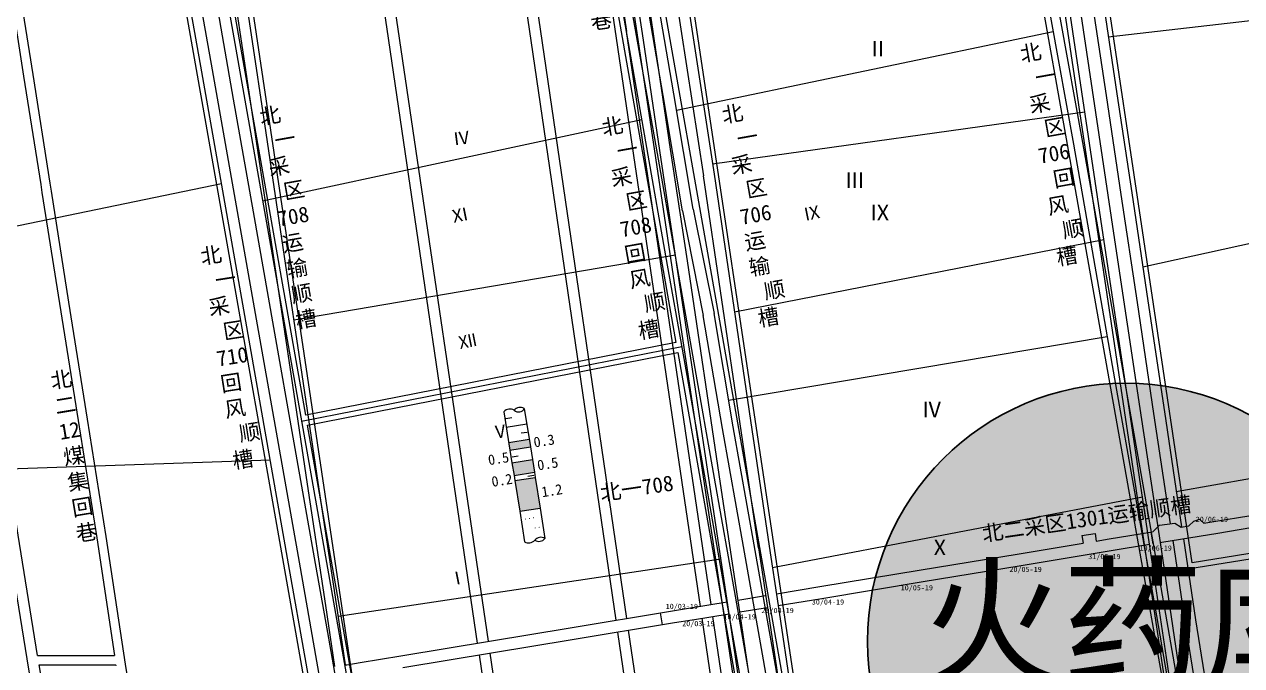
# Model space of a CAD drawing. Header units: millimetres. Extents: x 41513366 to 41522434, y 4590966 to 4600634.
# Drawn here: x 41519500.2 to 41519971.3, y 4597266.6 to 4597514.9 of the extents above; entities that cross this region are included whole.
import ezdxf

# ---------------------------------------------------------------- set-up
doc = ezdxf.new("R2010")
doc.units = ezdxf.units.MM
doc.linetypes.add('SJHD', pattern=[10, 8, -2])
for name, color, linetype, lineweight in [('12煤巷道', 7, 'Continuous', 18), ('12煤巷道名称', 7, 'Continuous', 18), ('2016年12煤进尺', 7, 'Continuous', 18), ('7煤工作面小柱状', 6, 'Continuous', 18), ('7煤工作面编号', 7, 'Continuous', 18), ('7煤巷道', 6, 'Continuous', 18), ('7煤巷道名称', 6, 'Continuous', 18), ('岩巷', 30, 'Continuous', 18), ('岩巷巷道名称', 30, 'Continuous', 18), ('工作面月末位置', 7, 'Continuous', 18), ('采空区工作面颜色', 6, 'Continuous', 18)]:
    doc.layers.add(name, color=color, linetype=linetype, lineweight=lineweight)
doc.styles.add('仿宋_GB2312', font='')
doc.styles.add('宋体5', font='')
doc.styles.add('正体', font='')
doc.styles.add('正等线体', font='simhei.ttf')
doc.styles.get('仿宋_GB2312').set_extended_font_data('宋体')
doc.styles.get('宋体5').set_extended_font_data('宋体')
doc.styles.get('正体').set_extended_font_data('宋体')

msp = doc.modelspace()

# ---------------------------------------------------------------- hatches: boundary and pattern name
at = {"layer": '2016年12煤进尺', "lineweight": -3, "ltscale": 2}
h = msp.add_hatch(color=256, dxfattribs=at)
h.set_gradient(color1=(255, 255, 0), color2=(0, 255, 0), tint=1)
edge = h.paths.add_edge_path()
edge.add_arc((41519926.476, 4597275.978), 100, 0, 360)
at = {"layer": '7煤工作面小柱状', "lineweight": -3, "ltscale": 2}
h = msp.add_hatch(color=256, dxfattribs=at)
h.paths.add_polyline_path([(41519696.0243, 4597351.3637), (41519695.5534, 4597354.3265), (41519687.6525, 4597353.0708), (41519688.1234, 4597350.108)], flags=0)
h.paths.add_polyline_path([(41519688.9082, 4597345.17), (41519689.6931, 4597340.232), (41519697.5939, 4597341.4877), (41519696.8091, 4597346.4257)], flags=0)
h.paths.add_polyline_path([(41519697.9078, 4597339.5124), (41519690.007, 4597338.2567), (41519691.8905, 4597326.4055), (41519699.7914, 4597327.6612)], flags=0)

# ---------------------------------------------------------------- linework, layer by layer
at = {"layer": '12煤巷道', "lineweight": -3}
for p, q in [((41519947.891, 4597320.2965), (41519950.8385, 4597320.783)), ((41519956.7606, 4597321.7604), (41519961.3811, 4597322.523)), ((41519961.3809, 4597322.5239), (41519974.1334, 4597324.6279)), ((41519920.0245, 4597315.6979), (41519936.899, 4597318.4824)), ((41519940.5066, 4597314.4163), (41519962.13, 4597317.9851)), ((41519962.13, 4597317.9851), (41519974.8824, 4597320.0899)), ((41519884.505, 4597309.8356), (41519909.9535, 4597314.0358)), ((41519915.0841, 4597314.8825), (41519920.0245, 4597315.6979)), ((41519920.7736, 4597311.1588), (41519935.7316, 4597313.6276)), ((41519939.8763, 4597314.3117), (41519940.5067, 4597314.4157)), ((41519847.2905, 4597303.6933), (41519884.5052, 4597309.8344)), ((41519885.2541, 4597305.2966), (41519920.7736, 4597311.159)), ((41519808.1185, 4597297.2277), (41519847.2905, 4597303.6933)), ((41519848.0396, 4597299.1543), (41519885.2542, 4597305.2964)), ((41519791.2303, 4597294.4403), (41519808.1185, 4597297.2277)), ((41519808.8675, 4597292.6891), (41519848.0396, 4597299.1543)), ((41519776.384, 4597291.99), (41519787.0859, 4597293.7563)), ((41519791.9111, 4597289.8905), (41519808.8676, 4597292.6891)), ((41519710.6304, 4597281.1376), (41519751.0831, 4597287.8142)), ((41519751.0831, 4597287.8142), (41519757.9897, 4597288.9541)), ((41519757.9897, 4597288.9541), (41519772.2329, 4597291.3049)), ((41519777.062, 4597287.4398), (41519787.7666, 4597289.2067)), ((41519711.3795, 4597276.599), (41519751.8322, 4597283.2756)), ((41519751.8322, 4597283.2756), (41519758.7073, 4597284.4103)), ((41519758.7388, 4597284.4155), (41519772.9103, 4597286.7545)), ((41519681.0309, 4597276.2522), (41519710.6304, 4597281.1376)), ((41519645.883, 4597270.4512), (41519681.0309, 4597276.2522)), ((41519681.7799, 4597271.7136), (41519711.3795, 4597276.599)), ((41519630.0966, 4597267.8456), (41519645.883, 4597270.4512)), ((41519646.6321, 4597265.9126), (41519681.7799, 4597271.7137)), ((41519624.4725, 4597266.9174), (41519625.0316, 4597267.0097)), ((41519625.0316, 4597267.0097), (41519630.0966, 4597267.8456))]:
    msp.add_line(p, q, dxfattribs=at)
at = {"layer": '12煤巷道', "color": 7, "lineweight": -3}
for p, q in [((41519505.2626, 4597270.588), (41519535.0451, 4597270.588)), ((41519505.8566, 4597266.988), (41519535.5894, 4597266.988)), ((41519539.2008, 4597267.183), (41519542.2643, 4597247.7868))]:
    msp.add_line(p, q, dxfattribs=at)
for points in [[(41519715.8897, 4597769.1335), (41519719.6417, 4597744.0134), (41519725.9868, 4597701.5908), (41519736.2506, 4597632.904), (41519741.7454, 4597591.9204), (41519747.9228, 4597554.4045), (41519754.2968, 4597513.002)], [(41519720.0243, 4597769.8838), (41519723.7956, 4597744.6338), (41519730.1406, 4597702.2121), (41519740.4092, 4597633.4935), (41519745.8998, 4597592.5408), (41519752.0706, 4597555.0653), (41519758.5463, 4597513.002)], [(41519743.3672, 4597513.002), (41519737.2091, 4597554.1731), (41519730.9961, 4597595.745), (41519724.2351, 4597640.8714), (41519717.2312, 4597687.8677), (41519710.0591, 4597735.8351), (41519705.3912, 4597767.2282)], [(41519918.1628, 4597430.8828), (41519904.7078, 4597520.8348), (41519890.9228, 4597613.0792), (41519888.7781, 4597627.3806)], [(41519939.8763, 4597314.3117), (41519932.1086, 4597366.1664), (41519922.3165, 4597431.5045), (41519908.8616, 4597521.4561), (41519895.0766, 4597613.6999), (41519892.9225, 4597628.0646)], [(41519487.9332, 4597593.2746), (41519488.6587, 4597588.7175), (41519496.2177, 4597540.8063), (41519500.5833, 4597513.302)], [(41519620.3121, 4597266.3408), (41519616.8068, 4597289.9126), (41519609.7779, 4597336.9089), (41519603.5359, 4597378.68), (41519596.6929, 4597424.482), (41519589.5838, 4597472.2876), (41519583.5668, 4597512.8419), (41519577.0069, 4597556.747), (41519574.2369, 4597575.3997)], [(41519624.4725, 4597266.9174), (41519620.9611, 4597290.5304), (41519613.9317, 4597337.5301), (41519607.6898, 4597379.3007), (41519600.8468, 4597425.1026), (41519593.7381, 4597472.9054), (41519587.7213, 4597513.4583), (41519581.1608, 4597557.3676), (41519578.3717, 4597576.1488)], [(41519739.1204, 4597513.002), (41519733.0268, 4597553.7426)], [(41519505.2626, 4597270.588), (41519497.8153, 4597317.1184), (41519486.3993, 4597390.8282), (41519478.4928, 4597440.2997), (41519471.4797, 4597484.3694), (41519466.8307, 4597513.3077)], [(41519496.9383, 4597513.302), (41519499.8602, 4597494.8934), (41519506.5201, 4597452.9343), (41519506.9721, 4597449.8105), (41519513.744, 4597406.8186), (41519520.9442, 4597361.5418), (41519528.1587, 4597316.1397), (41519535.0451, 4597270.588)], [(41519752.6299, 4597422.826), (41519746.1693, 4597466.03), (41519739.7536, 4597508.7691), (41519739.1204, 4597513.002)], [(41519777.062, 4597287.4398), (41519769.6482, 4597337.1956), (41519756.7902, 4597423.4038), (41519750.3231, 4597466.6511), (41519743.907, 4597509.3926), (41519743.3672, 4597513.002)], [(41519754.2968, 4597513.002), (41519763.0313, 4597456.2663)], [(41519758.5463, 4597513.002), (41519767.1843, 4597456.8928), (41519781.269, 4597361.5696), (41519788.4759, 4597312.8489), (41519791.9111, 4597289.8905)], [(41519784.3218, 4597312.2297), (41519763.0313, 4597456.2663)], [(41519935.7316, 4597313.6276), (41519927.9549, 4597365.5442), (41519918.1681, 4597430.8477)], [(41519772.9103, 4597286.7544), (41519765.494, 4597336.5767), (41519752.6361, 4597422.7842)], [(41519784.3218, 4597312.2297), (41519787.7667, 4597289.2064)], [(41519942.3009, 4597269.7716), (41519935.7316, 4597313.6276)], [(41519963.0614, 4597158.5399), (41519960.5176, 4597175.5333), (41519946.4069, 4597270.7153), (41519939.8763, 4597314.3117)], [(41519944.6443, 4597315.0986), (41519949.3256, 4597283.6864), (41519955.5097, 4597245.187), (41519961.0388, 4597202.4279), (41519966.8227, 4597164.1125)], [(41519948.7888, 4597315.7827), (41519953.4762, 4597284.329), (41519959.6668, 4597245.7895), (41519965.1984, 4597203.0108), (41519970.9593, 4597164.8476)], [(41519787.7667, 4597289.2064), (41519797.8738, 4597221.6567), (41519811.3739, 4597131.1528)], [(41519791.9111, 4597289.8905), (41519802.0276, 4597222.2782), (41519814.6394, 4597137.7291)], [(41519778.5941, 4597248.1078), (41519772.9103, 4597286.7544)], [(41519801.0236, 4597126.8072), (41519795.936, 4597160.6657), (41519789.3261, 4597204.913), (41519782.749, 4597248.7216), (41519777.0549, 4597287.4385)], [(41519960.9786, 4597144.084), (41519956.3639, 4597174.9115), (41519942.3009, 4597269.7716)], [(41519512.2785, 4597228.3138), (41519505.8566, 4597266.988)], [(41519535.5894, 4597266.988), (41519535.6422, 4597266.6384)]]:
    msp.add_lwpolyline(points, dxfattribs=at)
for points in [[(41519897.7018, 4597628.8534), (41519898.5153, 4597623.422, 0.00001992), (41519898.5153, 4597623.4217), (41519905.2753, 4597578.3139), (41519911.9783, 4597533.5612), (41519918.8853, 4597487.4153, 0.00011468), (41519918.8855, 4597487.4139), (41519924.6383, 4597449.0991), (41519930.885, 4597407.2733), (41519937.2801, 4597364.2786), (41519943.6743, 4597321.5885)], [(41519901.8462, 4597629.5374), (41519902.669, 4597624.0442), (41519909.429, 4597578.9362, -0.00002075), (41519909.429, 4597578.9361), (41519916.132, 4597534.1831, -0.00002459), (41519916.132, 4597534.183), (41519923.039, 4597488.0373), (41519928.7919, 4597449.7215, -0.00019474), (41519928.792, 4597449.7207), (41519935.039, 4597407.8927, -0.0001487), (41519935.0391, 4597407.8921), (41519941.434, 4597364.8986), (41519948.1092, 4597320.3327)], [(41519508.1292, 4597227.6621), (41519501.2176, 4597269.2857), (41519493.6664, 4597316.4651), (41519482.2504, 4597390.1754), (41519474.3453, 4597439.6375, -0.00016668), (41519474.3451, 4597439.6391), (41519467.3324, 4597483.7063), (41519462.5777, 4597513.302)], [(41519500.5833, 4597513.302), (41519503.4156, 4597495.4578), (41519510.0794, 4597453.4743), (41519510.5318, 4597450.3484), (41519517.2997, 4597407.3813), (41519524.4996, 4597362.1071, -0.00003107), (41519524.4996, 4597362.1069), (41519531.7162, 4597316.6912), (41519539.2018, 4597267.1765)]]:
    msp.add_lwpolyline(points, format="xyb", dxfattribs=at)
at = {"layer": '12煤巷道', "lineweight": -3}
for points in [[(41519936.9012, 4597318.4845), (41519939.5193, 4597321.0442), (41519945.4718, 4597321.824)], [(41519945.4718, 4597321.824), (41519947.8898, 4597320.2972)], [(41519950.8398, 4597320.7841), (41519952.7825, 4597322.523), (41519954.9867, 4597323.2922), (41519956.7597, 4597321.7611)], [(41519909.465, 4597316.9958), (41519914.5956, 4597317.8426)], [(41519909.465, 4597316.9958), (41519909.9535, 4597314.0358)], [(41519914.5956, 4597317.8426), (41519915.0841, 4597314.8826)]]:
    msp.add_lwpolyline(points, dxfattribs=at)
at = {"layer": '2016年12煤进尺', "color": 2, "lineweight": -3, "ltscale": 2}
for p in [(41519936.2485, 4597318.375), (41519936.543, 4597316.5907)]:
    msp.add_line(p, (41519936.9975, 4597313.8365), dxfattribs=at)
at = {"layer": '2016年12煤进尺', "color": 5, "lineweight": -3, "ltscale": 2}
msp.add_line((41519746.3186, 4597287.0278), (41519747.0676, 4597282.4894), dxfattribs=at)
at = {"layer": '2016年12煤进尺', "lineweight": 30, "ltscale": 2}
msp.add_circle((41519926.476, 4597275.978), 100, dxfattribs=at)
at = {"layer": '7煤工作面小柱状', "color": 6, "lineweight": -3, "ltscale": 2}
for p, q in [((41519686.5599, 4597362.3574), (41519688.8826, 4597362.7266)), ((41519686.7108, 4597358.9964), (41519694.6116, 4597360.2521)), ((41519687.6525, 4597353.0708), (41519695.5534, 4597354.3265)), ((41519692.409, 4597356.721), (41519694.7318, 4597357.0902)), ((41519688.1234, 4597350.108), (41519696.0243, 4597351.3637)), ((41519688.9082, 4597345.17), (41519696.8091, 4597346.4257)), ((41519688.9306, 4597347.4407), (41519691.2534, 4597347.8099)), ((41519689.6931, 4597340.232), (41519697.5939, 4597341.4877)), ((41519690.007, 4597338.2567), (41519697.9078, 4597339.5124)), ((41519695.0635, 4597340.0192), (41519697.3862, 4597340.3884)), ((41519691.8905, 4597326.4055), (41519699.7914, 4597327.6612))]:
    msp.add_line(p, q, dxfattribs=at)
at = {"layer": '7煤工作面小柱状', "lineweight": -3, "ltscale": 2}
for points in [[(41519685.769, 4597364.9221), (41519688.1234, 4597350.108), (41519688.9082, 4597345.17), (41519689.6931, 4597340.232), (41519690.007, 4597338.2567), (41519691.8905, 4597326.4055), (41519693.7741, 4597314.5542)], [(41519693.6698, 4597366.1778), (41519696.0243, 4597351.3637), (41519696.8091, 4597346.4257), (41519697.5939, 4597341.4877), (41519697.9078, 4597339.5124), (41519699.7914, 4597327.6612), (41519701.6749, 4597315.8099)]]:
    msp.add_lwpolyline(points, dxfattribs=at)
at = {"layer": '7煤工作面小柱状', "color": 6, "lineweight": -3, "ltscale": 2}
for centre, radius, start, end in [((41519688.101, 4597362.9284), 3.0681, 56.536692, 139.473272), ((41519692.0873, 4597363.7858), 2.8569, 57.734294, 143.432072), ((41519691.4604, 4597367.3552), 2.5036, 228.232646, 331.945443), ((41519700.0294, 4597313.4219), 2.9001, 55.429207, 142.632149), ((41519695.3607, 4597317.3134), 3.1828, 240.099638, 317.961719), ((41519699.3272, 4597317.8399), 3.1036, 238.909159, 319.152198)]:
    msp.add_arc(centre, radius, start, end, dxfattribs=at)
at = {"layer": '7煤巷道', "lineweight": -3}
for p, q in [((41519759.1005, 4597443.3757), (41519767.1083, 4597402.9427)), ((41519754.959, 4597442.677), (41519762.9676, 4597402.2395))]:
    msp.add_line(p, q, dxfattribs=at)
for points in [[(41519641.5897, 4597108.4757), (41519628.5553, 4597182.2137), (41519613.3603, 4597268.3633), (41519606.5974, 4597306.7551), (41519589.6363, 4597402.9403), (41519572.9843, 4597497.3194), (41519565.4263, 4597540.1046), (41519557.0404, 4597587.7291), (41519549.6883, 4597629.4422), (41519533.5534, 4597721.15), (41519518.2713, 4597807.7394), (41519501.5673, 4597902.2217), (41519489.9142, 4597968.0627)], [(41519504.5843, 4597943.813), (41519651.7929, 4597110.0264)], [(41519639.4758, 4597096.3057), (41519624.4194, 4597181.4826), (41519609.2242, 4597267.6338), (41519602.461, 4597306.0265), (41519585.5001, 4597402.2109), (41519568.8482, 4597496.5896), (41519561.2903, 4597539.3739), (41519552.904, 4597587.0007), (41519545.5521, 4597628.7132), (41519529.4169, 4597720.4222), (41519514.1352, 4597807.0095), (41519497.4314, 4597901.4905), (41519491.8463, 4597933.0469)], [(41519848.1451, 4597793.1353), (41519865.5153, 4597697.4217), (41519873.0699, 4597652.5724), (41519881.1433, 4597606.358), (41519889.269, 4597563.1752), (41519897.6054, 4597516.2503), (41519906.2361, 4597468.5948), (41519914.0545, 4597424.2909), (41519922.1645, 4597377.6989), (41519930.283, 4597331.6915), (41519938.3324, 4597285.9279), (41519946.4195, 4597239.4076), (41519953.9244, 4597197.8986), (41519968.0885, 4597118.1989)], [(41519807.5347, 4597089.6637), (41519800.03, 4597132.5094), (41519791.6209, 4597180.576), (41519786.1004, 4597211.9654), (41519777.7144, 4597259.6423), (41519771.8526, 4597292.879), (41519763.7966, 4597338.5691), (41519755.9125, 4597383.3094), (41519748.1306, 4597427.4552), (41519742.0236, 4597462.0698), (41519733.5935, 4597509.9316), (41519724.8475, 4597559.5896), (41519716.9545, 4597604.3834), (41519709.8526, 4597644.6682), (41519701.7846, 4597690.4342)], [(41519803.1279, 4597135.6918), (41519795.167, 4597181.1964), (41519789.6459, 4597212.5889), (41519781.2599, 4597260.2659), (41519775.3979, 4597293.5042), (41519767.3419, 4597339.1942), (41519759.4579, 4597383.9341), (41519751.6759, 4597428.0802), (41519745.5689, 4597462.6953), (41519737.1389, 4597510.5561), (41519728.3929, 4597560.2141), (41519720.4999, 4597605.0081), (41519713.3979, 4597645.2932), (41519705.3299, 4597691.0592)], [(41519581.1376, 4597486.0162), (41519574.0835, 4597526.2724)], [(41519604.6397, 4597352.9524), (41519596.7662, 4597397.5776), (41519588.8614, 4597442.2996), (41519581.1453, 4597485.9719)], [(41519633.1285, 4597191.4607), (41519625.7745, 4597232.9947), (41519617.9839, 4597277.2944), (41519612.502, 4597308.4125), (41519604.6397, 4597352.9524)]]:
    msp.add_lwpolyline(points, dxfattribs=at)
for points in [[(41519754.959, 4597442.677), (41519747.4255, 4597487.3307), (41519739.5929, 4597533.1931), (41519731.8177, 4597577.0368, -0.00022069), (41519731.8172, 4597577.0396), (41519724.4974, 4597618.5284), (41519717.5737, 4597657.5952), (41519709.5345, 4597703.7997), (41519701.8381, 4597747.4571, -0.00000848), (41519701.8381, 4597747.4572), (41519694.7182, 4597787.8524), (41519686.9384, 4597831.8696, -0.00019005), (41519686.9379, 4597831.8721), (41519681.2983, 4597863.9225), (41519664.1484, 4597964.797)], [(41519848.5445, 4597811.0953), (41519869.0616, 4597698.0421), (41519876.618, 4597653.1812), (41519884.6856, 4597607.0007), (41519892.8103, 4597563.8229), (41519901.1489, 4597516.8859), (41519909.78, 4597469.2284), (41519917.6005, 4597424.9124), (41519925.7105, 4597378.3204), (41519933.8283, 4597332.3164, -0.00013776), (41519933.8284, 4597332.3159), (41519941.8786, 4597286.548), (41519949.9642, 4597240.0361), (41519957.4679, 4597198.5338), (41519963.6843, 4597163.5547)], [(41519759.1005, 4597443.3757), (41519751.5663, 4597488.0336), (41519743.7307, 4597533.9133), (41519735.9532, 4597577.7698), (41519728.6333, 4597619.2594, 0.00019357), (41519728.6332, 4597619.2601), (41519721.7104, 4597658.3217), (41519713.6715, 4597704.5243), (41519705.9743, 4597748.1862), (41519702.7041, 4597766.7405)], [(41519809.5719, 4597136.8322), (41519801.6985, 4597181.3199, -0.00005254), (41519801.6984, 4597181.3206), (41519793.6384, 4597226.9184), (41519785.8275, 4597271.0742, -0.0000674), (41519785.8273, 4597271.075), (41519778.4733, 4597312.713, -0.00004311), (41519778.4732, 4597312.7136), (41519770.4074, 4597358.4281), (41519762.9676, 4597402.2395)], [(41519821.7382, 4597092.1881), (41519805.8342, 4597182.0518), (41519797.7743, 4597227.6497, 0.00003234), (41519797.7742, 4597227.6498), (41519789.9633, 4597271.8057), (41519782.6093, 4597313.4435), (41519774.5458, 4597359.1445), (41519767.1083, 4597402.9427)]]:
    msp.add_lwpolyline(points, format="xyb", dxfattribs=at)
at = {"layer": '岩巷', "lineweight": -3}
for points in [[(41519714.2779, 4597640.3014), (41519733.0759, 4597513.002)], [(41519728.8303, 4597513.002), (41519715.9525, 4597600.2103)], [(41519699.9001, 4597513.002), (41519687.9716, 4597594.2382)], [(41519695.6551, 4597513.002), (41519683.8271, 4597593.5541)], [(41519640.5299, 4597513.002), (41519629.9481, 4597584.6616)], [(41519644.805, 4597513.002), (41519634.1215, 4597585.3504)], [(41519675.6219, 4597275.3595), (41519640.5299, 4597513.002)], [(41519679.7953, 4597276.0483), (41519644.805, 4597513.002)], [(41519729.2501, 4597284.2107), (41519695.6551, 4597513.002)], [(41519733.3947, 4597284.8947), (41519699.9001, 4597513.002)], [(41519761.8215, 4597289.5865), (41519728.8303, 4597513.002)], [(41519733.0759, 4597513.002), (41519733.1961, 4597512.1878)], [(41519765.9661, 4597290.2705), (41519733.1961, 4597512.1878)], [(41519778.8871, 4597174.0188), (41519762.4936, 4597285.0352)], [(41519783.2415, 4597173.2818), (41519766.6381, 4597285.7192)], [(41519752.4983, 4597125.8843), (41519729.9185, 4597279.6588)], [(41519748.0529, 4597185.0684), (41519734.0631, 4597280.3428)], [(41519682.2809, 4597230.2654), (41519676.294, 4597270.8082)], [(41519686.683, 4597229.4054), (41519680.4674, 4597271.497)]]:
    msp.add_lwpolyline(points, dxfattribs=at)
at = {"layer": '工作面月末位置', "color": 241, "lineweight": -3}
msp.add_line((41519752.6397, 4597481.6713), (41519898.3457, 4597512.1628), dxfattribs=at)
at = {"layer": '工作面月末位置', "color": 205, "lineweight": -3}
msp.add_line((41519950.5276, 4597304.115), (41520096.572, 4597327.7134), dxfattribs=at)
for points in [[(41519919.7362, 4597510.1031), (41520066.9547, 4597527.1185)], [(41519933.0721, 4597421.0629), (41520077.9779, 4597452.8831)], [(41519946.0564, 4597334.038), (41520091.7675, 4597359.9182)]]:
    msp.add_lwpolyline(points, dxfattribs=at)
at = {"layer": '工作面月末位置', "color": 7, "lineweight": -3}
for points in [[(41519766.561, 4597460.9416), (41519910.6664, 4597480.9992)], [(41519775.061, 4597403.5847), (41519918.0577, 4597431.5853)], [(41519789.698, 4597304.6383), (41519932.9947, 4597332.0375)]]:
    msp.add_lwpolyline(points, dxfattribs=at)
at = {"layer": '工作面月末位置', "color": 150, "lineweight": -3}
msp.add_lwpolyline([(41519592.3809, 4597446.5346), (41519739.1991, 4597478.1059)], dxfattribs=at)
at = {"layer": '工作面月末位置', "color": 102, "lineweight": -3}
for points in [[(41519576.501, 4597453.2155), (41519383.1188, 4597413.2065)], [(41519595.3751, 4597346.2106), (41519396.0945, 4597339.3114)]]:
    msp.add_lwpolyline(points, dxfattribs=at)
at = {"layer": '工作面月末位置', "color": 241, "lineweight": -3}
for points in [[(41519604.5241, 4597400.4891), (41519752.2101, 4597425.6334)], [(41519772.726, 4597369.4643), (41519919.3189, 4597394.0469)], [(41519621.6671, 4597285.7827), (41519769.7612, 4597307.9385)]]:
    msp.add_lwpolyline(points, dxfattribs=at)
at = {"layer": '采空区工作面颜色', "color": 205, "lineweight": -3}
for points in [[(41519846.6937, 4598012.7356), (41519990.5229, 4598028.3911), (41520094.3037, 4597329.3728), (41519952.2066, 4597306.4122)], [(41519609.743, 4597359.7106), (41519753.0909, 4597387.825), (41519784.2954, 4597210.6789), (41519641.8708, 4597177.5839)]]:
    msp.add_lwpolyline(points, close=True, dxfattribs=at)
at = {"layer": '采空区工作面颜色', "color": 150, "lineweight": -3}
msp.add_lwpolyline([(41519506.9017, 4597942.1903), (41519651.0131, 4597967.5645), (41519752.3932, 4597391.7559), (41519609.0484, 4597363.6463)], close=True, dxfattribs=at)
at = {"layer": '采空区工作面颜色', "color": 241, "lineweight": -3}
for points in [[(41519525.6357, 4597942.7058), (41519669.4764, 4597965.2924), (41519787.4468, 4597175.5293), (41519644.0184, 4597148.8962)], [(41519705.0194, 4597765.128), (41519846.5271, 4597790.809), (41519950.1056, 4597207.8121), (41519808.3546, 4597179.2939)]]:
    msp.add_lwpolyline(points, close=True, dxfattribs=at)
at = {"layer": '采空区工作面颜色', "color": 20, "lineweight": -3}
msp.add_lwpolyline([(41519735.3552, 4597680.8706), (41519874.0787, 4597711.9733), (41519953.2381, 4597182.3418), (41519813.1353, 4597161.3616)], close=True, dxfattribs=at)
at = {"layer": '采空区工作面颜色', "color": 102, "lineweight": -3}
msp.add_lwpolyline([(41519367.1966, 4597514.9235), (41519557.7401, 4597548.0067), (41519620.8019, 4597190.4783), (41519430.4718, 4597157.4611)], close=True, dxfattribs=at)
at = {"layer": '采空区工作面颜色', "color": 6, "lineweight": -3}
msp.add_lwpolyline([(41519607.4325, 4597361.2956), (41519754.7069, 4597390.18)], dxfattribs=at)

# ---------------------------------------------------------------- texts
at = {"layer": '12煤巷道', "color": 0, "lineweight": -3, "char_height": 2, "width": 73.044444, "attachment_point": 1, "style": '正体'}
for s, insert in [('20/06-19', (41519953.5701, 4597324.3123)), ('10/06-19', (41519931.8237, 4597313.1812)), ('31/05-19', (41519911.9606, 4597309.8846)), ('20/05-19', (41519881.4504, 4597304.9174)), ('10/05-19', (41519839.3524, 4597297.8079))]:
    msp.add_mtext(s, dxfattribs=dict(at, insert=insert))
at = {"layer": '12煤巷道', "lineweight": -3, "char_height": 2, "width": 73.044444, "attachment_point": 1, "style": '正体'}
for s, insert in [('30/04-19', (41519804.9479, 4597292.2965)), ('10/03-19', (41519748.3928, 4597290.6145)), ('20/04-19', (41519785.4544, 4597288.982)), ('20/03-19', (41519754.7869, 4597283.9187)), ('10/04-19', (41519770.7599, 4597286.5459))]:
    msp.add_mtext(s, dxfattribs=dict(at, insert=insert))
at = {"layer": '12煤巷道名称', "color": 7, "lineweight": -3, "insert": (41519509.8656, 4597379.7088), "char_height": 6, "width": 10.657848, "attachment_point": 1, "rotation": 9.394943, "style": '仿宋_GB2312'}
msp.add_mtext('北  二  12  煤    集  回  巷', dxfattribs=at)
at = {"layer": '2016年12煤进尺', "lineweight": -3, "ltscale": 2, "insert": (41519847.3756, 4597303.4699), "char_height": 40, "width": 217.41152, "attachment_point": 1, "style": '仿宋_GB2312'}
msp.add_mtext('火药库', dxfattribs=at)
at = {"layer": '7煤工作面小柱状', "color": 6, "lineweight": -3, "ltscale": 2, "attachment_point": 1, "rotation": 9.030678, "style": '正等线体'}
for s, insert, char_height, width in [('0.3', (41519696.9698, 4597355.0405), 4, 15.345433), ('0.5', (41519679.3459, 4597348.1716), 4, 9.586523), ('0.5', (41519698.3825, 4597346.1521), 4, 15.345433), ('0.2', (41519680.68, 4597339.7769), 4, 9.586523), ('1.2', (41519700.0306, 4597335.7822), 4, 15.345433), ('...', (41519693.0739, 4597325.0736), 2, 26.131101), ('...', (41519696.8194, 4597321.6528), 2, 26.131101)]:
    msp.add_mtext(s, dxfattribs=dict(at, insert=insert, char_height=char_height, width=width))
at = {"layer": '7煤工作面编号', "color": 6, "linetype": 'SJHD', "lineweight": -3, "insert": (41519737.6915, 4597331.8736), "char_height": 6, "width": 234.47629, "attachment_point": 8, "rotation": 8.269019, "style": '正等线体'}
msp.add_mtext('{\\fSimSun|b0|i0|c134|p49;北一708}', dxfattribs=at)
at = {"layer": '7煤巷道名称', "color": 6, "lineweight": -3, "char_height": 6, "width": 12.266667, "attachment_point": 1, "style": '仿宋_GB2312'}
for s, insert, rotation in [('北   一   采   区   706  回风   顺槽', (41519885.1056, 4597506.2167), 10.124716), ('北   一   采   区   708   运 输  顺槽', (41519590.6971, 4597481.8897), 10.04308), ('北   一   采   区   706   运输   顺槽', (41519769.6935, 4597482.5773), 10.04308), ('北   一   采   区   708   回风   顺槽', (41519723.2046, 4597477.7667), 10.124716), ('北   一   采   区   710   回风   顺槽', (41519567.9193, 4597427.8817), 8.898327)]:
    msp.add_mtext(s, dxfattribs=dict(at, insert=insert, rotation=rotation))
at = {"layer": '岩巷巷道名称', "lineweight": -3, "insert": (41519718.3119, 4597550.7524), "char_height": 6, "width": 8.755342, "attachment_point": 5, "rotation": 8.5053, "style": '正等线体'}
msp.add_mtext(' 北  翼  辅  助  运  输  大  巷', dxfattribs=at)
at = {"layer": '岩巷巷道名称', "color": 0, "linetype": 'Continuous', "lineweight": -3, "insert": (41519870.4929, 4597320.6082), "char_height": 6, "width": 111.54336, "attachment_point": 1, "rotation": 8.249267, "style": '宋体5'}
msp.add_mtext('北二采区1301运输顺槽', dxfattribs=at)
at = {"layer": '工作面月末位置', "color": 7, "lineweight": -3, "char_height": 6, "attachment_point": 1, "style": '仿宋_GB2312'}
for s, insert, width in [('Ⅱ', (41519826.4507, 4597508.4919), 11.472655), ('Ⅲ', (41519817.5005, 4597457.6139), 184.361171), ('Ⅳ', (41519847.2459, 4597368.7941), 172.213633)]:
    msp.add_mtext(s, dxfattribs=dict(at, insert=insert, width=width))
at = {"layer": '工作面月末位置', "color": 241, "lineweight": -3, "char_height": 5, "width": 85.198286, "attachment_point": 1, "rotation": 7.117915, "style": '正体'}
for s, insert in [('Ⅳ', (41519665.6674, 4597472.9704)), ('Ⅴ', (41519680.6964, 4597359.3632))]:
    msp.add_mtext(s, dxfattribs=dict(at, insert=insert))
at = {"layer": '工作面月末位置', "color": 150, "lineweight": -3, "char_height": 5, "width": 172.213633, "attachment_point": 1, "rotation": 11.334672, "style": '正体'}
for s, insert in [('Ⅺ', (41519664.94, 4597442.8993)), ('Ⅻ', (41519667.9216, 4597394.0923))]:
    msp.add_mtext(s, dxfattribs=dict(at, insert=insert))
at = {"layer": '工作面月末位置', "color": 6, "lineweight": -3, "insert": (41519801.1617, 4597443.6547), "char_height": 5, "width": 172.213633, "attachment_point": 1, "rotation": 11.334672, "style": '正体'}
msp.add_mtext('Ⅸ', dxfattribs=at)
at = {"layer": '工作面月末位置', "color": 241, "lineweight": -3, "char_height": 6, "width": 25.592271, "attachment_point": 1, "style": '仿宋_GB2312'}
for s, insert in [('Ⅸ', (41519827.1989, 4597445.0713)), ('Ⅹ', (41519850.4375, 4597315.4268))]:
    msp.add_mtext(s, dxfattribs=dict(at, insert=insert))
at = {"layer": '工作面月末位置', "color": 205, "lineweight": -3, "insert": (41519663.9899, 4597302.3579), "char_height": 5, "width": 172.213633, "attachment_point": 1, "rotation": 11.334672, "style": '正体'}
msp.add_mtext('Ⅰ', dxfattribs=at)

doc.saveas('drawing.dxf')
